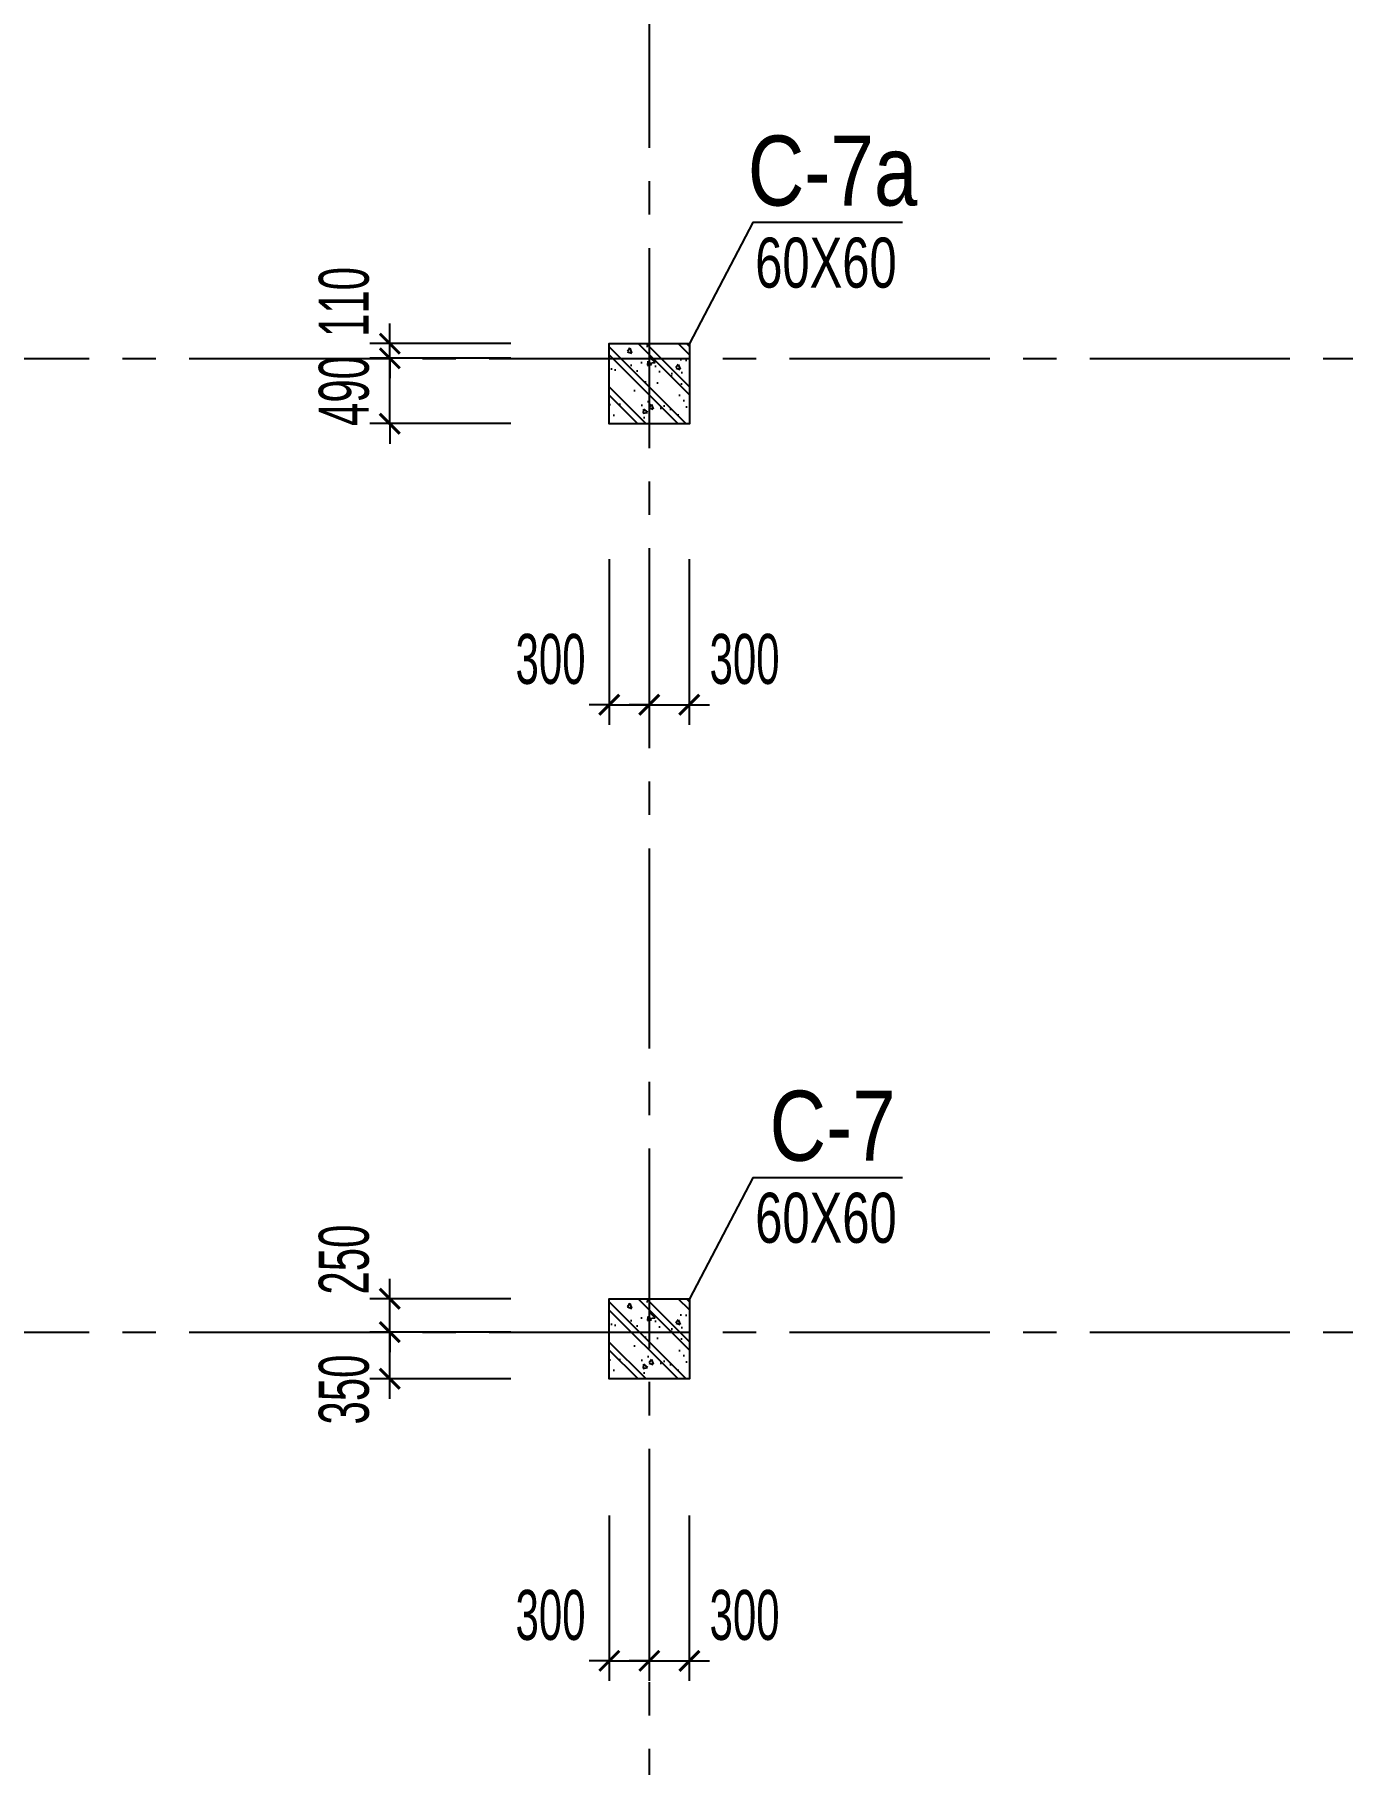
# Model space of a CAD drawing. Extents: x 1719887 to 1865417, y -150890 to 59748.
# Drawn here: x 1774213 to 1784015, y 12701 to 25667 of the extents above; entities that cross this region are included whole.
import ezdxf
from ezdxf.enums import TextEntityAlignment as Align

# ---------------------------------------------------------------- set-up
doc = ezdxf.new("R2010")
doc.units = 0
doc.header["$LTSCALE"] = 1000
doc.header["$MEASUREMENT"] = 0
doc.header["$PDMODE"] = 3
doc.linetypes.add('CENTER2', pattern=[1.125, 0.75, -0.125, 0.125, -0.125])
doc.layers.get('0').update_dxf_attribs({"linetype": 'CONTINUOUS'})
doc.layers.get('Defpoints').update_dxf_attribs({"linetype": 'CONTINUOUS'})
for name, color, linetype in [('CDC.01.AXIS', 160, 'CENTER2'), ('CDC.02.DIM', 1, 'CONTINUOUS'), ('CDC.05.STEEL', 4, 'CONTINUOUS'), ('CDC.06.TEXT', 2, 'CONTINUOUS'), ('CDC.10.HATCH', 9, 'CONTINUOUS'), ('CDC.11.NOTE', 8, 'CONTINUOUS')]:
    doc.layers.add(name, color=color, linetype=linetype)
doc.styles.add('ARIAL', font='arial.ttf', dxfattribs={"width": 0.6})
doc.dimstyles.new('D150', dxfattribs={"dimscale": 150, "dimtxt": 2.5, "dimasz": 1, "dimexe": 1, "dimexo": 0, "dimgap": 1, "dimtad": 1, "dimdec": 0, "dimdsep": 46, "dimtxsty": 'ARIAL', "dimblk": 'ARCHTICK', "dimcen": 1, "dimdle": 1, "dimclrd": 1, "dimclre": 1, "dimclrt": 2, "dimadec": 0, "dimazin": 0, "dimtfac": 0.00072, "dimtdec": 0, "dimtix": 1, "dimtmove": 2, "dimatfit": 3, "dimldrblk": 'ARCHTICK', "dimfxl": 1, "dimtolj": 1, "dimlwd": -1, "dimlwe": -1, "dimarcsym": 0})

# ---------------------------------------------------------------- blocks, each defined once
blk = doc.blocks.new('TH1')
at = {"layer": 'CDC.10.HATCH'}
h = blk.add_hatch(dxfattribs=at)
h.set_pattern_fill('CHAU-01', color=256, scale=50, angle=270, style=0, pattern_type=2)
h.set_pattern_definition([(320, (32523.4, -380059.28), (-31.376067, -358.63009), [37.5, -412.5]), (265, (32523.4, -380059.3), (376.09607, 69.37567), [30, -330]), (10.4514, (32520.8, -380089.17), (344.71977, -289.25469), [31.870095, -350.571056]), (316.1842, (32623.4, -380059.3), (-82.75951, -533.62052), [56.25, -618.75]), (6.6356, (32616.5, -380103.75), (487.05894, -467.33135), [47.80514, -525.8565]), (261.1842, (32623.4, -380059.3), (487.0593, -467.33097), [45, -495]), (291, (32598.4, -380109.28), (-201.309445, -298.453526), [37.5, -412.5]), (236, (32598.4, -380109.3), (362.57502, -121.657666), [30, -330]), (341.4514, (32581.63, -380134.15), (161.26525, -420.111314), [31.870095, -350.571056]), (307.5, (32523.41, -380059.28), (166.446927, -6.079928), [0, -326, 0, -335, 0, -331.25]), (277.5, (32523.41, -380059.28), (197.205856, -131.534769), [0, -191, 0, -318.5, 0, -126.25]), (237.5, (32523.41, -379947.78), (-11.277436, -266.911218), [0, -125, 0, -390, 0, -517.5]), (227.5, (32523.4, -379897.78), (50.05249, -291.593085), [0, -162.5, 0, -259, 0, -367.5]), (315, (32523.4, -380059.28), (150.26019, 150.26019), []), (315, (32584.66, -380059.28), (150.26019, 150.26019), [])])
h.paths.add_polyline_path([(1781880, -73338), (1781280, -73338), (1781280, -72738), (1781880, -72738)])
h = blk.add_hatch(dxfattribs=at)
h.set_pattern_fill('CHAU-01', color=256, scale=50, angle=270, style=0, pattern_type=2)
h.set_pattern_definition([(320, (32523.4, -387218.96), (-31.376067, -358.63009), [37.5, -412.5]), (265, (32523.4, -387218.96), (376.09607, 69.37567), [30, -330]), (10.4514, (32520.8, -387248.85), (344.71977, -289.25469), [31.870095, -350.571056]), (316.1842, (32623.4, -387218.96), (-82.75951, -533.62052), [56.25, -618.75]), (6.6356, (32616.5, -387263.43), (487.05894, -467.33135), [47.80514, -525.8565]), (261.1842, (32623.4, -387218.96), (487.0593, -467.33097), [45, -495]), (291, (32598.4, -387268.96), (-201.309445, -298.453526), [37.5, -412.5]), (236, (32598.4, -387268.96), (362.57502, -121.657666), [30, -330]), (341.4514, (32581.63, -387293.83), (161.26525, -420.111314), [31.870095, -350.571056]), (307.5, (32523.41, -387218.96), (166.446927, -6.079928), [0, -326, 0, -335, 0, -331.25]), (277.5, (32523.41, -387218.96), (197.205856, -131.534769), [0, -191, 0, -318.5, 0, -126.25]), (237.5, (32523.41, -387107.46), (-11.277436, -266.911218), [0, -125, 0, -390, 0, -517.5]), (227.5, (32523.4, -387057.46), (50.05249, -291.593085), [0, -162.5, 0, -259, 0, -367.5]), (315, (32523.4, -387218.96), (150.26019, 150.26019), []), (315, (32584.66, -387218.96), (150.26019, 150.26019), [])])
h.paths.add_polyline_path([(1781880, -80498), (1781280, -80498), (1781280, -79898), (1781880, -79898)])
at = {"layer": 'CDC.01.AXIS', "ltscale": 2}
for p, q in [((1781580, -63021), (1781580, -119734)), ((1733131, -72848), (1840145, -72848)), ((1733131, -80148), (1840145, -80148))]:
    blk.add_line(p, q, dxfattribs=at)
at = {"layer": 'CDC.05.STEEL', "ltscale": 2000}
for points in [[(1781880, -72738), (1781880, -73338), (1781280, -73338), (1781280, -72738)], [(1781880, -79898), (1781880, -80498), (1781280, -80498), (1781280, -79898)]]:
    blk.add_lwpolyline(points, close=True, dxfattribs=at)
blk = doc.blocks.new('_ARCHTICK')
at = {"color": 0, "linetype": 'ByBlock', "const_width": 0.15}
blk.add_lwpolyline([(-0.5, -0.5), (0.5, 0.5)], dxfattribs=at)
blk = doc.blocks.new('*D499')
at = {"layer": 'CDC.02.DIM', "color": 1, "transparency": 16777216}
for p, q in [((1778520, 21735), (1778520, 20494)), ((1778820, 21735), (1778820, 20494)), ((1778520, 20644), (1778370, 20644)), ((1778520, 20644), (1778820, 20644)), ((1778820, 20644), (1778970, 20644))]:
    blk.add_line(p, q, dxfattribs=at)
at = {"layer": 'Defpoints', "color": 0, "transparency": 16777216}
for p in [(1778520, 21735), (1778820, 21735), (1778820, 20644)]:
    blk.add_point(p, dxfattribs=at)
at = {"layer": 'CDC.02.DIM', "color": 1, "transparency": 16777216, "xscale": 150, "yscale": 150, "zscale": 150}
blk.add_blockref('_ARCHTICK', (1778520, 20644), dxfattribs=at)
at = {"layer": 'CDC.02.DIM', "color": 1, "transparency": 16777216, "xscale": 150, "yscale": 150, "zscale": 150, "rotation": 180}
blk.add_blockref('_ARCHTICK', (1778820, 20644), dxfattribs=at)
at = {"layer": 'CDC.02.DIM', "color": 2, "transparency": 16777216, "insert": (1778080, 20985), "char_height": 375, "attachment_point": 5, "style": 'ARIAL'}
blk.add_mtext('\\A1;300', dxfattribs=at)
blk = doc.blocks.new('*D500')
at = {"layer": 'CDC.02.DIM', "color": 1, "transparency": 16777216}
for p, q in [((1778820, 21735), (1778820, 20494)), ((1779120, 21735), (1779120, 20494)), ((1778820, 20644), (1778670, 20644)), ((1778820, 20644), (1779120, 20644)), ((1779120, 20644), (1779270, 20644))]:
    blk.add_line(p, q, dxfattribs=at)
at = {"layer": 'Defpoints', "color": 0, "transparency": 16777216}
for p in [(1778820, 21735), (1779120, 21735), (1779120, 20644)]:
    blk.add_point(p, dxfattribs=at)
at = {"layer": 'CDC.02.DIM', "color": 1, "transparency": 16777216, "xscale": 150, "yscale": 150, "zscale": 150}
blk.add_blockref('_ARCHTICK', (1778820, 20644), dxfattribs=at)
at = {"layer": 'CDC.02.DIM', "color": 1, "transparency": 16777216, "xscale": 150, "yscale": 150, "zscale": 150, "rotation": 180}
blk.add_blockref('_ARCHTICK', (1779120, 20644), dxfattribs=at)
at = {"layer": 'CDC.02.DIM', "color": 2, "transparency": 16777216, "insert": (1779534, 20985), "char_height": 375, "attachment_point": 5, "style": 'ARIAL'}
blk.add_mtext('\\A1;300', dxfattribs=at)
blk = doc.blocks.new('*D513')
at = {"layer": 'CDC.02.DIM', "color": 1, "transparency": 16777216}
for p, q in [((1778520, 14568), (1778520, 13327)), ((1778820, 14568), (1778820, 13327)), ((1778520, 13477), (1778370, 13477)), ((1778520, 13477), (1778820, 13477)), ((1778820, 13477), (1778970, 13477))]:
    blk.add_line(p, q, dxfattribs=at)
at = {"layer": 'Defpoints', "color": 0, "transparency": 16777216}
for p in [(1778520, 14568), (1778820, 14568), (1778820, 13477)]:
    blk.add_point(p, dxfattribs=at)
at = {"layer": 'CDC.02.DIM', "color": 1, "transparency": 16777216, "xscale": 150, "yscale": 150, "zscale": 150}
blk.add_blockref('_ARCHTICK', (1778520, 13477), dxfattribs=at)
at = {"layer": 'CDC.02.DIM', "color": 1, "transparency": 16777216, "xscale": 150, "yscale": 150, "zscale": 150, "rotation": 180}
blk.add_blockref('_ARCHTICK', (1778820, 13477), dxfattribs=at)
at = {"layer": 'CDC.02.DIM', "color": 2, "transparency": 16777216, "insert": (1778080, 13819), "char_height": 375, "attachment_point": 5, "style": 'ARIAL'}
blk.add_mtext('\\A1;300', dxfattribs=at)
blk = doc.blocks.new('*D514')
at = {"layer": 'CDC.02.DIM', "color": 1, "transparency": 16777216}
for p, q in [((1778820, 14568), (1778820, 13327)), ((1779120, 14568), (1779120, 13327)), ((1778820, 13477), (1778670, 13477)), ((1778820, 13477), (1779120, 13477)), ((1779120, 13477), (1779270, 13477))]:
    blk.add_line(p, q, dxfattribs=at)
at = {"layer": 'Defpoints', "color": 0, "transparency": 16777216}
for p in [(1778820, 14568), (1779120, 14568), (1779120, 13477)]:
    blk.add_point(p, dxfattribs=at)
at = {"layer": 'CDC.02.DIM', "color": 1, "transparency": 16777216, "xscale": 150, "yscale": 150, "zscale": 150}
blk.add_blockref('_ARCHTICK', (1778820, 13477), dxfattribs=at)
at = {"layer": 'CDC.02.DIM', "color": 1, "transparency": 16777216, "xscale": 150, "yscale": 150, "zscale": 150, "rotation": 180}
blk.add_blockref('_ARCHTICK', (1779120, 13477), dxfattribs=at)
at = {"layer": 'CDC.02.DIM', "color": 2, "transparency": 16777216, "insert": (1779534, 13819), "char_height": 375, "attachment_point": 5, "style": 'ARIAL'}
blk.add_mtext('\\A1;300', dxfattribs=at)
blk = doc.blocks.new('*D944')
at = {"layer": 'CDC.02.DIM', "color": 1, "transparency": 16777216}
for p, q in [((1776875, 15441), (1776875, 16091)), ((1777783, 15941), (1776725, 15941)), ((1777783, 15591), (1776725, 15591))]:
    blk.add_line(p, q, dxfattribs=at)
at = {"layer": 'Defpoints', "color": 0, "transparency": 16777216}
for p in [(1776875, 15941), (1777783, 15941), (1777783, 15591)]:
    blk.add_point(p, dxfattribs=at)
at = {"layer": 'CDC.02.DIM', "color": 1, "transparency": 16777216, "xscale": 150, "yscale": 150, "zscale": 150}
for p, rotation in [((1776875, 15941), 90), ((1776875, 15591), 270)]:
    blk.add_blockref('_ARCHTICK', p, dxfattribs=dict(at, rotation=rotation))
at = {"layer": 'CDC.02.DIM', "color": 2, "transparency": 16777216, "insert": (1776533, 15511), "char_height": 375, "attachment_point": 5, "rotation": 90, "style": 'ARIAL'}
blk.add_mtext('\\A1;350', dxfattribs=at)
blk = doc.blocks.new('*D945')
at = {"layer": 'CDC.02.DIM', "color": 1, "transparency": 16777216}
for p, q in [((1776875, 16191), (1776875, 16341)), ((1777783, 16191), (1776725, 16191)), ((1776875, 15941), (1776875, 16191)), ((1777783, 15941), (1776725, 15941)), ((1776875, 15941), (1776875, 15791))]:
    blk.add_line(p, q, dxfattribs=at)
at = {"layer": 'Defpoints', "color": 0, "transparency": 16777216}
for p in [(1776875, 16191), (1777783, 16191), (1777783, 15941)]:
    blk.add_point(p, dxfattribs=at)
at = {"layer": 'CDC.02.DIM', "color": 1, "transparency": 16777216, "xscale": 150, "yscale": 150, "zscale": 150}
for p, rotation in [((1776875, 16191), 270), ((1776875, 15941), 90)]:
    blk.add_blockref('_ARCHTICK', p, dxfattribs=dict(at, rotation=rotation))
at = {"layer": 'CDC.02.DIM', "color": 2, "transparency": 16777216, "insert": (1776533, 16485), "char_height": 375, "attachment_point": 5, "rotation": 90, "style": 'ARIAL'}
blk.add_mtext('\\A1;250', dxfattribs=at)
blk = doc.blocks.new('*D946')
at = {"layer": 'CDC.02.DIM', "color": 1, "transparency": 16777216}
for p, q in [((1776875, 23241), (1776875, 23391)), ((1777783, 23241), (1776725, 23241)), ((1776875, 22751), (1776875, 23241)), ((1777783, 22751), (1776725, 22751)), ((1776875, 22751), (1776875, 22601))]:
    blk.add_line(p, q, dxfattribs=at)
at = {"layer": 'Defpoints', "color": 0, "transparency": 16777216}
for p in [(1776875, 23241), (1777783, 23241), (1777783, 22751)]:
    blk.add_point(p, dxfattribs=at)
at = {"layer": 'CDC.02.DIM', "color": 1, "transparency": 16777216, "xscale": 150, "yscale": 150, "zscale": 150}
for p, rotation in [((1776875, 23241), 270), ((1776875, 22751), 90)]:
    blk.add_blockref('_ARCHTICK', p, dxfattribs=dict(at, rotation=rotation))
at = {"layer": 'CDC.02.DIM', "color": 2, "transparency": 16777216, "insert": (1776533, 22996), "char_height": 375, "attachment_point": 5, "rotation": 90, "style": 'ARIAL'}
blk.add_mtext('\\A1;490', dxfattribs=at)
blk = doc.blocks.new('*D947')
at = {"layer": 'CDC.02.DIM', "color": 1, "transparency": 16777216}
for p, q in [((1776875, 23351), (1776875, 23501)), ((1777783, 23351), (1776725, 23351)), ((1776875, 23241), (1776875, 23351)), ((1777783, 23241), (1776725, 23241)), ((1776875, 23241), (1776875, 23091))]:
    blk.add_line(p, q, dxfattribs=at)
at = {"layer": 'Defpoints', "color": 0, "transparency": 16777216}
for p in [(1776875, 23351), (1777783, 23351), (1777783, 23241)]:
    blk.add_point(p, dxfattribs=at)
at = {"layer": 'CDC.02.DIM', "color": 1, "transparency": 16777216, "xscale": 150, "yscale": 150, "zscale": 150}
for p, rotation in [((1776875, 23351), 270), ((1776875, 23241), 90)]:
    blk.add_blockref('_ARCHTICK', p, dxfattribs=dict(at, rotation=rotation))
at = {"layer": 'CDC.02.DIM', "color": 2, "transparency": 16777216, "insert": (1776533, 23663), "char_height": 375, "attachment_point": 5, "rotation": 90, "style": 'ARIAL'}
blk.add_mtext('\\A1;110', dxfattribs=at)

msp = doc.modelspace()

# ---------------------------------------------------------------- linework, layer by layer
at = {"layer": 'CDC.11.NOTE'}
for points in [[(1780717, 24258.1), (1779596.1, 24258.1), (1779120.2, 23350.6)], [(1780717, 17098.4), (1779596.1, 17098.4), (1779120.2, 16190.9)]]:
    msp.add_lwpolyline(points, dxfattribs=at)

# ---------------------------------------------------------------- block references
at = {"layer": 'CDC.10.HATCH'}
msp.add_blockref('TH1', (-2759.9, 96088.6), dxfattribs=at)

# ---------------------------------------------------------------- texts
at = {"layer": 'CDC.06.TEXT', "style": 'ARIAL'}
for s, height, width, p in [('C-7a', 525, 0.8, (1780194, 24648.2)), ('60X60', 375, 0.7, (1780144, 23958)), ('C-7', 525, 0.8, (1780194, 17488.5)), ('60X60', 375, 0.7, (1780144, 16798.3))]:
    msp.add_text(s, height=height, dxfattribs=dict(at, width=width)).set_placement(p, align=Align.MIDDLE_CENTER)

# ---------------------------------------------------------------- dimensions: what is measured, and where the dimension line sits
at = {"layer": 'CDC.02.DIM'}
for base, p1, p2, picture, middle in [((1776874.9, 23350.6), (1777782.7, 23240.9), (1777782.7, 23350.6), '*D947', (1776533.4, 23663.4)), ((1776874.9, 16190.9), (1777782.7, 15940.9), (1777782.7, 16190.9), '*D945', (1776533.4, 16484.6)), ((1776874.9, 15940.9), (1777782.7, 15590.9), (1777782.7, 15940.9), '*D944', (1776533.3, 15510.9))]:
    dim = msp.add_linear_dim(base=base, p1=p1, p2=p2, angle=270, dimstyle='D150', dxfattribs=at)
    dim.commit()
    dim.dimension.update_dxf_attribs({"geometry": picture, "text_midpoint": middle, "dimtype": 160})
dim = msp.add_linear_dim(base=(1776874.9, 23240.9), p1=(1777782.7, 22750.6), p2=(1777782.7, 23240.9), angle=270, dimstyle='D150', dxfattribs=at)
dim.commit()
dim.dimension.update_dxf_attribs({"geometry": '*D946', "text_midpoint": (1776533.4, 22995.7)})
for base, p1, p2, picture, middle in [((1778819.9, 20643.8), (1778519.9, 21734.7), (1778819.9, 21734.7), '*D499', (1778080.1, 20985.4)), ((1779119.9, 20643.8), (1778819.9, 21734.7), (1779119.9, 21734.7), '*D500', (1779533.7, 20985.4)), ((1778819.9, 13477.2), (1778519.9, 14568.1), (1778819.9, 14568.1), '*D513', (1778080.1, 13818.8)), ((1779119.9, 13477.2), (1778819.9, 14568.1), (1779119.9, 14568.1), '*D514', (1779533.7, 13818.8))]:
    dim = msp.add_linear_dim(base=base, p1=p1, p2=p2, dimstyle='D150', dxfattribs=at)
    dim.commit()
    dim.dimension.update_dxf_attribs({"geometry": picture, "text_midpoint": middle, "dimtype": 160})

doc.saveas('drawing.dxf')
